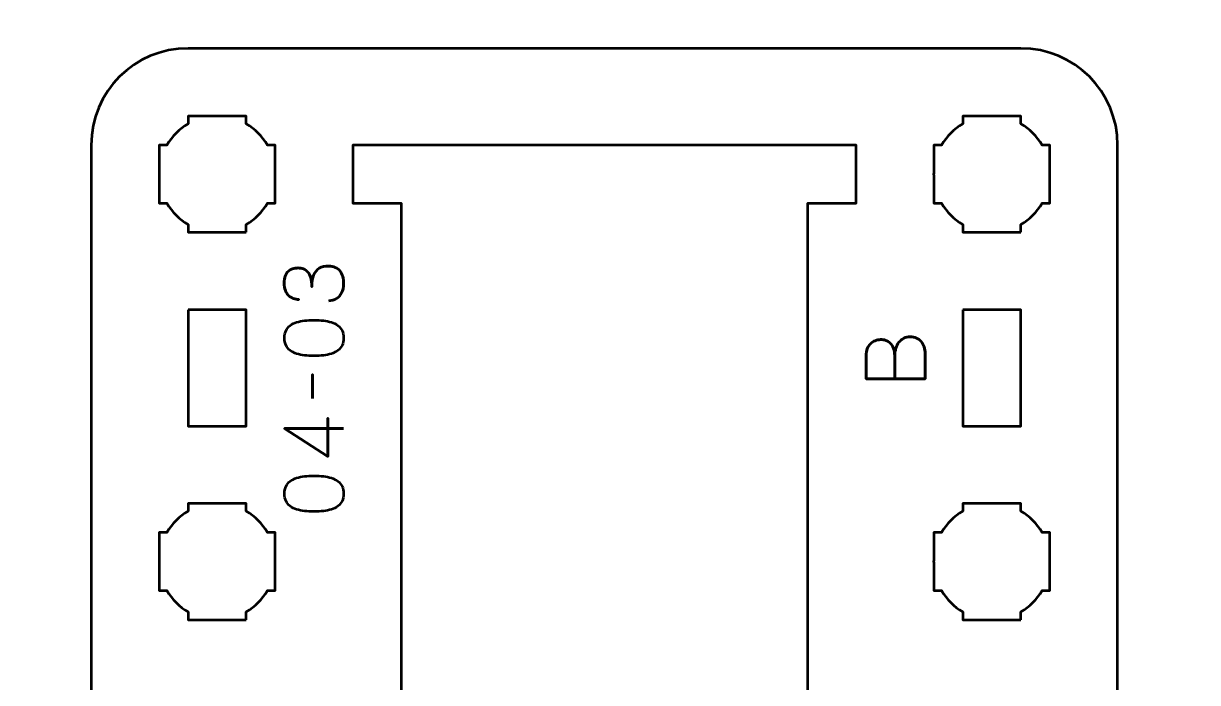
# Model space of a CAD drawing. Header units: centimetres. Extents: x -22.6 to 1.6, y -29.7 to 0.
# Drawn here: x -10.5 to -4.44, y -20.46 to -17.06 of the extents above; entities that cross this region are included whole.
import ezdxf

# ---------------------------------------------------------------- set-up
doc = ezdxf.new("R2010")
doc.units = ezdxf.units.CM
doc.header["$MEASUREMENT"] = 0
doc.layers.add('Layer 1', color=7, linetype='Continuous')

msp = doc.modelspace()

# ---------------------------------------------------------------- linework, layer by layer
at = {"layer": 'Layer 1', "color": 22, "lineweight": 53}
msp.add_open_spline([(-22.62502, -29.19995), (-22.62502, -29.19995), (-22.62502, -0.49992), (-22.62502, -0.49992), (-22.62502, -0.49992), (-22.62502, -0.22295), (-22.40193, 0.00004), (-22.12493, 0.00004), (-22.12493, 0.00004), (-22.12493, 0.00004), (1.12492, 0.00004), (1.12492, 0.00004), (1.12492, 0.00004), (1.40206, 0.00004), (1.62502, -0.22295), (1.62502, -0.49992), (1.62502, -0.49992), (1.62502, -0.49992), (1.62502, -29.19995), (1.62502, -29.19995), (1.62502, -29.19995), (1.62502, -29.47695), (1.40206, -29.70004), (1.12492, -29.70004), (1.12492, -29.70004), (1.12492, -29.70004), (-22.12493, -29.70004), (-22.12493, -29.70004), (-22.12493, -29.70004), (-22.40193, -29.70004), (-22.62502, -29.47695), (-22.62502, -29.19995)], degree=3, knots=[0, 0, 0, 0, 0.125, 0.125, 0.125, 0.125, 0.25, 0.25, 0.25, 0.25, 0.375, 0.375, 0.375, 0.375, 0.5, 0.5, 0.5, 0.5, 0.625, 0.625, 0.625, 0.625, 0.75, 0.75, 0.75, 0.75, 0.875, 0.875, 0.875, 0.875, 1, 1, 1, 1], dxfattribs=at)
at = {"layer": 'Layer 1', "color": 114, "lineweight": 53}
msp.add_open_spline([(-5.34995, -17.18751), (-5.07289, -17.18759), (-4.85001, -17.41066), (-4.85001, -17.68761), (-4.85001, -17.68761), (-4.85001, -20.4542), (-4.85001, -21.22082), (-4.85001, -23.98741), (-4.85001, -23.98741), (-4.85001, -24.26441), (-5.0731, -24.48751), (-5.3501, -24.48751), (-5.3501, -24.48751), (-5.3501, -24.48751), (-9.64996, -24.48751), (-9.64996, -24.48751), (-9.64996, -24.48751), (-9.92709, -24.48751), (-10.15005, -24.26441), (-10.15005, -23.98741), (-10.15005, -23.98741), (-10.15005, -21.22082), (-10.15005, -20.4542), (-10.15005, -17.68761), (-10.15005, -17.68761), (-10.15005, -17.41061), (-9.92696, -17.18751), (-9.64996, -17.18751), (-9.64996, -17.18751), (-9.64996, -17.18751), (-5.34995, -17.18751), (-5.34995, -17.18751)], degree=3, knots=[0, 0, 0, 0, 0.125, 0.125, 0.125, 0.125, 0.25, 0.25, 0.25, 0.25, 0.375, 0.375, 0.375, 0.375, 0.5, 0.5, 0.5, 0.5, 0.625, 0.625, 0.625, 0.625, 0.75, 0.75, 0.75, 0.75, 0.875, 0.875, 0.875, 0.875, 1, 1, 1, 1], dxfattribs=at)
at = {"layer": 'Layer 1', "color": 250, "lineweight": 53}
for points, knots in [([(-9.34996, -18.13746), (-9.34996, -18.13746), (-9.49848, -18.13746), (-9.49848, -18.13746), (-9.49848, -18.13746), (-9.49848, -18.13746), (-9.50003, -18.13748), (-9.50003, -18.13748), (-9.50003, -18.13748), (-9.50003, -18.13748), (-9.50158, -18.13746), (-9.50158, -18.13746), (-9.50158, -18.13746), (-9.50158, -18.13746), (-9.64996, -18.13746), (-9.64996, -18.13746), (-9.64996, -18.13746), (-9.64996, -18.13746), (-9.64996, -18.09737), (-9.64996, -18.09737), (-9.64996, -18.09737), (-9.69553, -18.07102), (-9.73351, -18.03302), (-9.75987, -17.98747), (-9.75987, -17.98747), (-9.75987, -17.98747), (-9.79996, -17.98747), (-9.79996, -17.98747), (-9.79996, -17.98747), (-9.79996, -17.98747), (-9.79996, -17.84342), (-9.79996, -17.84342), (-9.79996, -17.84342), (-9.79996, -17.84342), (-9.80002, -17.83748), (-9.80002, -17.83748), (-9.80002, -17.83748), (-9.80002, -17.83748), (-9.79996, -17.83154), (-9.79996, -17.83154), (-9.79996, -17.83154), (-9.79996, -17.83154), (-9.79996, -17.68747), (-9.79996, -17.68747), (-9.79996, -17.68747), (-9.79996, -17.68747), (-9.75989, -17.68747), (-9.75989, -17.68747), (-9.75989, -17.68747), (-9.73353, -17.6419), (-9.69554, -17.60391), (-9.64996, -17.57757), (-9.64996, -17.57757), (-9.64996, -17.57757), (-9.64996, -17.53747), (-9.64996, -17.53747), (-9.64996, -17.53747), (-9.64996, -17.53747), (-9.34996, -17.53747), (-9.34996, -17.53747), (-9.34996, -17.53747), (-9.34996, -17.53747), (-9.34996, -17.57766), (-9.34996, -17.57766), (-9.34996, -17.57766), (-9.30446, -17.604), (-9.26652, -17.64196), (-9.24018, -17.68747), (-9.24018, -17.68747), (-9.24018, -17.68747), (-9.19997, -17.68747), (-9.19997, -17.68747), (-9.19997, -17.68747), (-9.19997, -17.68747), (-9.19997, -17.98747), (-9.19997, -17.98747), (-9.19997, -17.98747), (-9.19997, -17.98747), (-9.2402, -17.98747), (-9.2402, -17.98747), (-9.2402, -17.98747), (-9.26654, -18.03297), (-9.30447, -18.07093), (-9.34996, -18.09727), (-9.34996, -18.09727), (-9.34996, -18.09727), (-9.34996, -18.13746), (-9.34996, -18.13746)], [0, 0, 0, 0, 0.0454545, 0.0454545, 0.0454545, 0.0454545, 0.0909091, 0.0909091, 0.0909091, 0.0909091, 0.1363636, 0.1363636, 0.1363636, 0.1363636, 0.1818182, 0.1818182, 0.1818182, 0.1818182, 0.2272727, 0.2272727, 0.2272727, 0.2272727, 0.2727273, 0.2727273, 0.2727273, 0.2727273, 0.3181818, 0.3181818, 0.3181818, 0.3181818, 0.3636364, 0.3636364, 0.3636364, 0.3636364, 0.4090909, 0.4090909, 0.4090909, 0.4090909, 0.4545455, 0.4545455, 0.4545455, 0.4545455, 0.5, 0.5, 0.5, 0.5, 0.5454545, 0.5454545, 0.5454545, 0.5454545, 0.5909091, 0.5909091, 0.5909091, 0.5909091, 0.6363636, 0.6363636, 0.6363636, 0.6363636, 0.6818182, 0.6818182, 0.6818182, 0.6818182, 0.7272727, 0.7272727, 0.7272727, 0.7272727, 0.7727273, 0.7727273, 0.7727273, 0.7727273, 0.8181818, 0.8181818, 0.8181818, 0.8181818, 0.8636364, 0.8636364, 0.8636364, 0.8636364, 0.9090909, 0.9090909, 0.9090909, 0.9090909, 0.9545455, 0.9545455, 0.9545455, 0.9545455, 1, 1, 1, 1]), ([(-5.34996, -18.13746), (-5.34996, -18.13746), (-5.49848, -18.13746), (-5.49848, -18.13746), (-5.49848, -18.13746), (-5.49848, -18.13746), (-5.50003, -18.13748), (-5.50003, -18.13748), (-5.50003, -18.13748), (-5.50003, -18.13748), (-5.50158, -18.13746), (-5.50158, -18.13746), (-5.50158, -18.13746), (-5.50158, -18.13746), (-5.64996, -18.13746), (-5.64996, -18.13746), (-5.64996, -18.13746), (-5.64996, -18.13746), (-5.64996, -18.09737), (-5.64996, -18.09737), (-5.64996, -18.09737), (-5.69553, -18.07102), (-5.73351, -18.03302), (-5.75987, -17.98747), (-5.75987, -17.98747), (-5.75987, -17.98747), (-5.79996, -17.98747), (-5.79996, -17.98747), (-5.79996, -17.98747), (-5.79996, -17.98747), (-5.79996, -17.84342), (-5.79996, -17.84342), (-5.79996, -17.84342), (-5.79996, -17.84342), (-5.80002, -17.83748), (-5.80002, -17.83748), (-5.80002, -17.83748), (-5.80002, -17.83748), (-5.79996, -17.83154), (-5.79996, -17.83154), (-5.79996, -17.83154), (-5.79996, -17.83154), (-5.79996, -17.68747), (-5.79996, -17.68747), (-5.79996, -17.68747), (-5.79996, -17.68747), (-5.75989, -17.68747), (-5.75989, -17.68747), (-5.75989, -17.68747), (-5.73353, -17.6419), (-5.69554, -17.60391), (-5.64996, -17.57757), (-5.64996, -17.57757), (-5.64996, -17.57757), (-5.64996, -17.53747), (-5.64996, -17.53747), (-5.64996, -17.53747), (-5.64996, -17.53747), (-5.34996, -17.53747), (-5.34996, -17.53747), (-5.34996, -17.53747), (-5.34996, -17.53747), (-5.34996, -17.57766), (-5.34996, -17.57766), (-5.34996, -17.57766), (-5.30446, -17.604), (-5.26652, -17.64196), (-5.24018, -17.68747), (-5.24018, -17.68747), (-5.24018, -17.68747), (-5.19997, -17.68747), (-5.19997, -17.68747), (-5.19997, -17.68747), (-5.19997, -17.68747), (-5.19997, -17.98747), (-5.19997, -17.98747), (-5.19997, -17.98747), (-5.19997, -17.98747), (-5.2402, -17.98747), (-5.2402, -17.98747), (-5.2402, -17.98747), (-5.26654, -18.03297), (-5.30447, -18.07093), (-5.34996, -18.09727), (-5.34996, -18.09727), (-5.34996, -18.09727), (-5.34996, -18.13746), (-5.34996, -18.13746)], [0, 0, 0, 0, 0.0454545, 0.0454545, 0.0454545, 0.0454545, 0.0909091, 0.0909091, 0.0909091, 0.0909091, 0.1363636, 0.1363636, 0.1363636, 0.1363636, 0.1818182, 0.1818182, 0.1818182, 0.1818182, 0.2272727, 0.2272727, 0.2272727, 0.2272727, 0.2727273, 0.2727273, 0.2727273, 0.2727273, 0.3181818, 0.3181818, 0.3181818, 0.3181818, 0.3636364, 0.3636364, 0.3636364, 0.3636364, 0.4090909, 0.4090909, 0.4090909, 0.4090909, 0.4545455, 0.4545455, 0.4545455, 0.4545455, 0.5, 0.5, 0.5, 0.5, 0.5454545, 0.5454545, 0.5454545, 0.5454545, 0.5909091, 0.5909091, 0.5909091, 0.5909091, 0.6363636, 0.6363636, 0.6363636, 0.6363636, 0.6818182, 0.6818182, 0.6818182, 0.6818182, 0.7272727, 0.7272727, 0.7272727, 0.7272727, 0.7727273, 0.7727273, 0.7727273, 0.7727273, 0.8181818, 0.8181818, 0.8181818, 0.8181818, 0.8636364, 0.8636364, 0.8636364, 0.8636364, 0.9090909, 0.9090909, 0.9090909, 0.9090909, 0.9545455, 0.9545455, 0.9545455, 0.9545455, 1, 1, 1, 1]), ([(-6.19996, -23.67506), (-6.19996, -23.67506), (-6.19996, -23.98757), (-6.19996, -23.98757), (-6.19996, -23.98757), (-7.09895, -23.98757), (-7.90096, -23.98757), (-8.79995, -23.98757), (-8.79995, -23.98757), (-8.79995, -23.98757), (-8.79995, -23.67506), (-8.79995, -23.67506), (-8.79995, -23.67506), (-8.79995, -23.67506), (-8.55003, -23.67506), (-8.55003, -23.67506), (-8.55003, -23.67506), (-8.55003, -21.25629), (-8.55002, -20.39891), (-8.55002, -17.98757), (-8.55002, -17.98757), (-8.55002, -17.98757), (-8.79995, -17.98757), (-8.79995, -17.98757), (-8.79995, -17.98757), (-8.79995, -17.98757), (-8.79995, -17.68756), (-8.79995, -17.68756), (-8.79995, -17.68756), (-7.9018, -17.68756), (-7.09811, -17.68756), (-6.19996, -17.68756), (-6.19996, -17.68756), (-6.19996, -17.68756), (-6.19996, -17.98757), (-6.19996, -17.98757), (-6.19996, -17.98757), (-6.19996, -17.98757), (-6.45003, -17.98757), (-6.45003, -17.98757), (-6.45003, -17.98757), (-6.45004, -20.42902), (-6.45005, -21.21638), (-6.45004, -23.67506), (-6.45004, -23.67506), (-6.45004, -23.67506), (-6.19996, -23.67506), (-6.19996, -23.67506)], [0, 0, 0, 0, 0.0833333, 0.0833333, 0.0833333, 0.0833333, 0.1666667, 0.1666667, 0.1666667, 0.1666667, 0.25, 0.25, 0.25, 0.25, 0.3333333, 0.3333333, 0.3333333, 0.3333333, 0.4166667, 0.4166667, 0.4166667, 0.4166667, 0.5, 0.5, 0.5, 0.5, 0.5833333, 0.5833333, 0.5833333, 0.5833333, 0.6666667, 0.6666667, 0.6666667, 0.6666667, 0.75, 0.75, 0.75, 0.75, 0.8333333, 0.8333333, 0.8333333, 0.8333333, 0.9166667, 0.9166667, 0.9166667, 0.9166667, 1, 1, 1, 1]), ([(-9.64996, -18.53756), (-9.64996, -18.53756), (-9.34995, -18.53756), (-9.34995, -18.53756), (-9.34995, -18.53756), (-9.34995, -18.53756), (-9.34995, -19.13755), (-9.34995, -19.13755), (-9.34995, -19.13755), (-9.34995, -19.13755), (-9.64996, -19.13755), (-9.64996, -19.13755), (-9.64996, -19.13755), (-9.64996, -19.13755), (-9.64996, -18.53756), (-9.64996, -18.53756)], [0, 0, 0, 0, 0.25, 0.25, 0.25, 0.25, 0.5, 0.5, 0.5, 0.5, 0.75, 0.75, 0.75, 0.75, 1, 1, 1, 1]), ([(-5.64996, -18.53756), (-5.64996, -18.53756), (-5.34995, -18.53756), (-5.34995, -18.53756), (-5.34995, -18.53756), (-5.34995, -18.53756), (-5.34995, -19.13755), (-5.34995, -19.13755), (-5.34995, -19.13755), (-5.34995, -19.13755), (-5.64996, -19.13755), (-5.64996, -19.13755), (-5.64996, -19.13755), (-5.64996, -19.13755), (-5.64996, -18.53756), (-5.64996, -18.53756)], [0, 0, 0, 0, 0.25, 0.25, 0.25, 0.25, 0.5, 0.5, 0.5, 0.5, 0.75, 0.75, 0.75, 0.75, 1, 1, 1, 1]), ([(-9.34996, -20.13746), (-9.34996, -20.13746), (-9.49848, -20.13746), (-9.49848, -20.13746), (-9.49848, -20.13746), (-9.49848, -20.13746), (-9.50003, -20.13748), (-9.50003, -20.13748), (-9.50003, -20.13748), (-9.50003, -20.13748), (-9.50158, -20.13746), (-9.50158, -20.13746), (-9.50158, -20.13746), (-9.50158, -20.13746), (-9.64996, -20.13746), (-9.64996, -20.13746), (-9.64996, -20.13746), (-9.64996, -20.13746), (-9.64996, -20.09737), (-9.64996, -20.09737), (-9.64996, -20.09737), (-9.69553, -20.07102), (-9.73351, -20.03302), (-9.75987, -19.98747), (-9.75987, -19.98747), (-9.75987, -19.98747), (-9.79996, -19.98747), (-9.79996, -19.98747), (-9.79996, -19.98747), (-9.79996, -19.98747), (-9.79996, -19.84342), (-9.79996, -19.84342), (-9.79996, -19.84342), (-9.79996, -19.84342), (-9.80002, -19.83748), (-9.80002, -19.83748), (-9.80002, -19.83748), (-9.80002, -19.83748), (-9.79996, -19.83154), (-9.79996, -19.83154), (-9.79996, -19.83154), (-9.79996, -19.83154), (-9.79996, -19.68747), (-9.79996, -19.68747), (-9.79996, -19.68747), (-9.79996, -19.68747), (-9.75989, -19.68747), (-9.75989, -19.68747), (-9.75989, -19.68747), (-9.73353, -19.6419), (-9.69554, -19.60391), (-9.64996, -19.57757), (-9.64996, -19.57757), (-9.64996, -19.57757), (-9.64996, -19.53747), (-9.64996, -19.53747), (-9.64996, -19.53747), (-9.64996, -19.53747), (-9.34996, -19.53747), (-9.34996, -19.53747), (-9.34996, -19.53747), (-9.34996, -19.53747), (-9.34996, -19.57766), (-9.34996, -19.57766), (-9.34996, -19.57766), (-9.30446, -19.604), (-9.26652, -19.64196), (-9.24018, -19.68747), (-9.24018, -19.68747), (-9.24018, -19.68747), (-9.19997, -19.68747), (-9.19997, -19.68747), (-9.19997, -19.68747), (-9.19997, -19.68747), (-9.19997, -19.98747), (-9.19997, -19.98747), (-9.19997, -19.98747), (-9.19997, -19.98747), (-9.2402, -19.98747), (-9.2402, -19.98747), (-9.2402, -19.98747), (-9.26654, -20.03297), (-9.30447, -20.07093), (-9.34996, -20.09727), (-9.34996, -20.09727), (-9.34996, -20.09727), (-9.34996, -20.13746), (-9.34996, -20.13746)], [0, 0, 0, 0, 0.0454545, 0.0454545, 0.0454545, 0.0454545, 0.0909091, 0.0909091, 0.0909091, 0.0909091, 0.1363636, 0.1363636, 0.1363636, 0.1363636, 0.1818182, 0.1818182, 0.1818182, 0.1818182, 0.2272727, 0.2272727, 0.2272727, 0.2272727, 0.2727273, 0.2727273, 0.2727273, 0.2727273, 0.3181818, 0.3181818, 0.3181818, 0.3181818, 0.3636364, 0.3636364, 0.3636364, 0.3636364, 0.4090909, 0.4090909, 0.4090909, 0.4090909, 0.4545455, 0.4545455, 0.4545455, 0.4545455, 0.5, 0.5, 0.5, 0.5, 0.5454545, 0.5454545, 0.5454545, 0.5454545, 0.5909091, 0.5909091, 0.5909091, 0.5909091, 0.6363636, 0.6363636, 0.6363636, 0.6363636, 0.6818182, 0.6818182, 0.6818182, 0.6818182, 0.7272727, 0.7272727, 0.7272727, 0.7272727, 0.7727273, 0.7727273, 0.7727273, 0.7727273, 0.8181818, 0.8181818, 0.8181818, 0.8181818, 0.8636364, 0.8636364, 0.8636364, 0.8636364, 0.9090909, 0.9090909, 0.9090909, 0.9090909, 0.9545455, 0.9545455, 0.9545455, 0.9545455, 1, 1, 1, 1]), ([(-5.34996, -20.13746), (-5.34996, -20.13746), (-5.49848, -20.13746), (-5.49848, -20.13746), (-5.49848, -20.13746), (-5.49848, -20.13746), (-5.50003, -20.13748), (-5.50003, -20.13748), (-5.50003, -20.13748), (-5.50003, -20.13748), (-5.50158, -20.13746), (-5.50158, -20.13746), (-5.50158, -20.13746), (-5.50158, -20.13746), (-5.64996, -20.13746), (-5.64996, -20.13746), (-5.64996, -20.13746), (-5.64996, -20.13746), (-5.64996, -20.09737), (-5.64996, -20.09737), (-5.64996, -20.09737), (-5.69553, -20.07102), (-5.73351, -20.03302), (-5.75987, -19.98747), (-5.75987, -19.98747), (-5.75987, -19.98747), (-5.79996, -19.98747), (-5.79996, -19.98747), (-5.79996, -19.98747), (-5.79996, -19.98747), (-5.79996, -19.84342), (-5.79996, -19.84342), (-5.79996, -19.84342), (-5.79996, -19.84342), (-5.80002, -19.83748), (-5.80002, -19.83748), (-5.80002, -19.83748), (-5.80002, -19.83748), (-5.79996, -19.83154), (-5.79996, -19.83154), (-5.79996, -19.83154), (-5.79996, -19.83154), (-5.79996, -19.68747), (-5.79996, -19.68747), (-5.79996, -19.68747), (-5.79996, -19.68747), (-5.75989, -19.68747), (-5.75989, -19.68747), (-5.75989, -19.68747), (-5.73353, -19.6419), (-5.69554, -19.60391), (-5.64996, -19.57757), (-5.64996, -19.57757), (-5.64996, -19.57757), (-5.64996, -19.53747), (-5.64996, -19.53747), (-5.64996, -19.53747), (-5.64996, -19.53747), (-5.34996, -19.53747), (-5.34996, -19.53747), (-5.34996, -19.53747), (-5.34996, -19.53747), (-5.34996, -19.57766), (-5.34996, -19.57766), (-5.34996, -19.57766), (-5.30446, -19.604), (-5.26652, -19.64196), (-5.24018, -19.68747), (-5.24018, -19.68747), (-5.24018, -19.68747), (-5.19997, -19.68747), (-5.19997, -19.68747), (-5.19997, -19.68747), (-5.19997, -19.68747), (-5.19997, -19.98747), (-5.19997, -19.98747), (-5.19997, -19.98747), (-5.19997, -19.98747), (-5.2402, -19.98747), (-5.2402, -19.98747), (-5.2402, -19.98747), (-5.26654, -20.03297), (-5.30447, -20.07093), (-5.34996, -20.09727), (-5.34996, -20.09727), (-5.34996, -20.09727), (-5.34996, -20.13746), (-5.34996, -20.13746)], [0, 0, 0, 0, 0.0454545, 0.0454545, 0.0454545, 0.0454545, 0.0909091, 0.0909091, 0.0909091, 0.0909091, 0.1363636, 0.1363636, 0.1363636, 0.1363636, 0.1818182, 0.1818182, 0.1818182, 0.1818182, 0.2272727, 0.2272727, 0.2272727, 0.2272727, 0.2727273, 0.2727273, 0.2727273, 0.2727273, 0.3181818, 0.3181818, 0.3181818, 0.3181818, 0.3636364, 0.3636364, 0.3636364, 0.3636364, 0.4090909, 0.4090909, 0.4090909, 0.4090909, 0.4545455, 0.4545455, 0.4545455, 0.4545455, 0.5, 0.5, 0.5, 0.5, 0.5454545, 0.5454545, 0.5454545, 0.5454545, 0.5909091, 0.5909091, 0.5909091, 0.5909091, 0.6363636, 0.6363636, 0.6363636, 0.6363636, 0.6818182, 0.6818182, 0.6818182, 0.6818182, 0.7272727, 0.7272727, 0.7272727, 0.7272727, 0.7727273, 0.7727273, 0.7727273, 0.7727273, 0.8181818, 0.8181818, 0.8181818, 0.8181818, 0.8636364, 0.8636364, 0.8636364, 0.8636364, 0.9090909, 0.9090909, 0.9090909, 0.9090909, 0.9545455, 0.9545455, 0.9545455, 0.9545455, 1, 1, 1, 1])]:
    msp.add_open_spline(points, degree=3, knots=knots, dxfattribs=at)
at = {"layer": 'Layer 1', "color": 30, "lineweight": 53}
for points, knots in [([(-8.92381, -18.49042), (-8.90857, -18.49035), (-8.89531, -18.48682), (-8.88381, -18.47984), (-8.88381, -18.47984), (-8.87238, -18.47285), (-8.86342, -18.4629), (-8.857, -18.44992), (-8.857, -18.44992), (-8.85058, -18.43694), (-8.84733, -18.42135), (-8.84719, -18.40321), (-8.84719, -18.40321), (-8.84719, -18.3896), (-8.8486, -18.37725), (-8.85156, -18.36603), (-8.85156, -18.36603), (-8.85453, -18.35488), (-8.85911, -18.34529), (-8.86539, -18.33717), (-8.86539, -18.33717), (-8.87167, -18.32906), (-8.87979, -18.32285), (-8.88966, -18.31841), (-8.88966, -18.31841), (-8.89961, -18.31403), (-8.91154, -18.31185), (-8.92551, -18.31178), (-8.92551, -18.31178), (-8.94413, -18.3117), (-8.95987, -18.31551), (-8.97264, -18.32306), (-8.97264, -18.32306), (-8.98541, -18.33061), (-8.995, -18.34233), (-9.00156, -18.35806), (-9.00156, -18.35806), (-9.00813, -18.37379), (-9.01144, -18.39397), (-9.01144, -18.41845), (-9.01144, -18.41845), (-9.01137, -18.40018), (-9.01306, -18.38487), (-9.01652, -18.37238), (-9.01652, -18.37238), (-9.01998, -18.35996), (-9.02485, -18.35002), (-9.0312, -18.34254), (-9.0312, -18.34254), (-9.03748, -18.33506), (-9.04496, -18.32963), (-9.05356, -18.32638), (-9.05356, -18.32638), (-9.0621, -18.32306), (-9.07148, -18.32144), (-9.08171, -18.32151), (-9.08171, -18.32151), (-9.09195, -18.32144), (-9.1014, -18.32285), (-9.11015, -18.32567), (-9.11015, -18.32567), (-9.1189, -18.32843), (-9.12659, -18.33294), (-9.13315, -18.33908), (-9.13315, -18.33908), (-9.13971, -18.34522), (-9.14486, -18.35333), (-9.14853, -18.36328), (-9.14853, -18.36328), (-9.1522, -18.3733), (-9.15403, -18.38551), (-9.1541, -18.39983), (-9.1541, -18.39983), (-9.15403, -18.41408), (-9.15192, -18.42657), (-9.14782, -18.43715), (-9.14782, -18.43715), (-9.14373, -18.44781), (-9.13816, -18.45655), (-9.13103, -18.46361), (-9.13103, -18.46361), (-9.12391, -18.47059), (-9.11579, -18.47582), (-9.10662, -18.47927), (-9.10662, -18.47927), (-9.09745, -18.4828), (-9.08771, -18.48449), (-9.07748, -18.48449), (-9.07748, -18.48449), (-9.08771, -18.48449), (-9.09745, -18.4828), (-9.10662, -18.47927), (-9.10662, -18.47927), (-9.11579, -18.47582), (-9.12391, -18.47059), (-9.13103, -18.46361), (-9.13103, -18.46361), (-9.13816, -18.45655), (-9.14373, -18.44781), (-9.14782, -18.43715), (-9.14782, -18.43715), (-9.15192, -18.42657), (-9.15403, -18.41408), (-9.1541, -18.39983), (-9.1541, -18.39983), (-9.15403, -18.38551), (-9.1522, -18.3733), (-9.14853, -18.36328), (-9.14853, -18.36328), (-9.14486, -18.35333), (-9.13971, -18.34522), (-9.13315, -18.33908), (-9.13315, -18.33908), (-9.12659, -18.33294), (-9.1189, -18.32843), (-9.11015, -18.32567), (-9.11015, -18.32567), (-9.1014, -18.32285), (-9.09195, -18.32144), (-9.08171, -18.32151), (-9.08171, -18.32151), (-9.07148, -18.32144), (-9.0621, -18.32306), (-9.05356, -18.32638), (-9.05356, -18.32638), (-9.04496, -18.32963), (-9.03748, -18.33506), (-9.0312, -18.34254), (-9.0312, -18.34254), (-9.02485, -18.35002), (-9.01998, -18.35996), (-9.01652, -18.37238), (-9.01652, -18.37238), (-9.01306, -18.38487), (-9.01137, -18.40018), (-9.01144, -18.41845), (-9.01144, -18.41845), (-9.01144, -18.39397), (-9.00813, -18.37379), (-9.00156, -18.35806), (-9.00156, -18.35806), (-8.995, -18.34233), (-8.98541, -18.33061), (-8.97264, -18.32306), (-8.97264, -18.32306), (-8.95987, -18.31551), (-8.94413, -18.3117), (-8.92551, -18.31178), (-8.92551, -18.31178), (-8.91154, -18.31185), (-8.89961, -18.31403), (-8.88966, -18.31841), (-8.88966, -18.31841), (-8.87979, -18.32285), (-8.87167, -18.32906), (-8.86539, -18.33717), (-8.86539, -18.33717), (-8.85911, -18.34529), (-8.85453, -18.35488), (-8.85156, -18.36603), (-8.85156, -18.36603), (-8.8486, -18.37725), (-8.84719, -18.3896), (-8.84719, -18.40321), (-8.84719, -18.40321), (-8.84733, -18.42135), (-8.85058, -18.43694), (-8.857, -18.44992), (-8.857, -18.44992), (-8.86342, -18.4629), (-8.87238, -18.47285), (-8.88381, -18.47984), (-8.88381, -18.47984), (-8.89531, -18.48682), (-8.90857, -18.49035), (-8.92381, -18.49042)], [0, 0, 0, 0, 0.0227273, 0.0227273, 0.0227273, 0.0227273, 0.0454545, 0.0454545, 0.0454545, 0.0454545, 0.0681818, 0.0681818, 0.0681818, 0.0681818, 0.0909091, 0.0909091, 0.0909091, 0.0909091, 0.1136364, 0.1136364, 0.1136364, 0.1136364, 0.1363636, 0.1363636, 0.1363636, 0.1363636, 0.1590909, 0.1590909, 0.1590909, 0.1590909, 0.1818182, 0.1818182, 0.1818182, 0.1818182, 0.2045455, 0.2045455, 0.2045455, 0.2045455, 0.2272727, 0.2272727, 0.2272727, 0.2272727, 0.25, 0.25, 0.25, 0.25, 0.2727273, 0.2727273, 0.2727273, 0.2727273, 0.2954545, 0.2954545, 0.2954545, 0.2954545, 0.3181818, 0.3181818, 0.3181818, 0.3181818, 0.3409091, 0.3409091, 0.3409091, 0.3409091, 0.3636364, 0.3636364, 0.3636364, 0.3636364, 0.3863636, 0.3863636, 0.3863636, 0.3863636, 0.4090909, 0.4090909, 0.4090909, 0.4090909, 0.4318182, 0.4318182, 0.4318182, 0.4318182, 0.4545455, 0.4545455, 0.4545455, 0.4545455, 0.4772727, 0.4772727, 0.4772727, 0.4772727, 0.5, 0.5, 0.5, 0.5, 0.5227273, 0.5227273, 0.5227273, 0.5227273, 0.5454545, 0.5454545, 0.5454545, 0.5454545, 0.5681818, 0.5681818, 0.5681818, 0.5681818, 0.5909091, 0.5909091, 0.5909091, 0.5909091, 0.6136364, 0.6136364, 0.6136364, 0.6136364, 0.6363636, 0.6363636, 0.6363636, 0.6363636, 0.6590909, 0.6590909, 0.6590909, 0.6590909, 0.6818182, 0.6818182, 0.6818182, 0.6818182, 0.7045455, 0.7045455, 0.7045455, 0.7045455, 0.7272727, 0.7272727, 0.7272727, 0.7272727, 0.75, 0.75, 0.75, 0.75, 0.7727273, 0.7727273, 0.7727273, 0.7727273, 0.7954545, 0.7954545, 0.7954545, 0.7954545, 0.8181818, 0.8181818, 0.8181818, 0.8181818, 0.8409091, 0.8409091, 0.8409091, 0.8409091, 0.8636364, 0.8636364, 0.8636364, 0.8636364, 0.8863636, 0.8863636, 0.8863636, 0.8863636, 0.9090909, 0.9090909, 0.9090909, 0.9090909, 0.9318182, 0.9318182, 0.9318182, 0.9318182, 0.9545455, 0.9545455, 0.9545455, 0.9545455, 0.9772727, 0.9772727, 0.9772727, 0.9772727, 1, 1, 1, 1]), ([(-8.84719, -18.68303), (-8.84726, -18.66822), (-8.84987, -18.65545), (-8.85495, -18.64479), (-8.85495, -18.64479), (-8.86003, -18.63421), (-8.8673, -18.62539), (-8.87654, -18.61834), (-8.87654, -18.61834), (-8.88585, -18.61135), (-8.89686, -18.60585), (-8.90956, -18.60176), (-8.90956, -18.60176), (-8.92226, -18.59773), (-8.93616, -18.59484), (-8.9514, -18.59322), (-8.9514, -18.59322), (-8.96664, -18.59152), (-8.98266, -18.59068), (-8.99959, -18.59075), (-8.99959, -18.59075), (-9.01645, -18.59068), (-9.03247, -18.59152), (-9.04764, -18.59322), (-9.04764, -18.59322), (-9.06281, -18.59484), (-9.07678, -18.59773), (-9.08948, -18.60176), (-9.08948, -18.60176), (-9.10211, -18.60585), (-9.11311, -18.61135), (-9.1225, -18.61834), (-9.1225, -18.61834), (-9.13181, -18.62539), (-9.13908, -18.63421), (-9.14416, -18.64479), (-9.14416, -18.64479), (-9.14931, -18.65545), (-9.15192, -18.66822), (-9.15199, -18.68303), (-9.15199, -18.68303), (-9.15192, -18.69785), (-9.14931, -18.71062), (-9.14416, -18.72128), (-9.14416, -18.72128), (-9.13908, -18.73186), (-9.13181, -18.74068), (-9.1225, -18.74773), (-9.1225, -18.74773), (-9.11311, -18.75472), (-9.10211, -18.76022), (-9.08948, -18.76431), (-9.08948, -18.76431), (-9.07678, -18.76834), (-9.06281, -18.77123), (-9.04764, -18.77285), (-9.04764, -18.77285), (-9.03247, -18.77454), (-9.01645, -18.77539), (-8.99959, -18.77532), (-8.99959, -18.77532), (-8.98266, -18.77539), (-8.96664, -18.77454), (-8.9514, -18.77285), (-8.9514, -18.77285), (-8.93616, -18.77123), (-8.92226, -18.76834), (-8.90956, -18.76431), (-8.90956, -18.76431), (-8.89686, -18.76022), (-8.88585, -18.75472), (-8.87654, -18.74773), (-8.87654, -18.74773), (-8.8673, -18.74068), (-8.86003, -18.73186), (-8.85495, -18.72128), (-8.85495, -18.72128), (-8.84987, -18.71062), (-8.84726, -18.69785), (-8.84719, -18.68303)], [0, 0, 0, 0, 0.05, 0.05, 0.05, 0.05, 0.1, 0.1, 0.1, 0.1, 0.15, 0.15, 0.15, 0.15, 0.2, 0.2, 0.2, 0.2, 0.25, 0.25, 0.25, 0.25, 0.3, 0.3, 0.3, 0.3, 0.35, 0.35, 0.35, 0.35, 0.4, 0.4, 0.4, 0.4, 0.45, 0.45, 0.45, 0.45, 0.5, 0.5, 0.5, 0.5, 0.55, 0.55, 0.55, 0.55, 0.6, 0.6, 0.6, 0.6, 0.65, 0.65, 0.65, 0.65, 0.7, 0.7, 0.7, 0.7, 0.75, 0.75, 0.75, 0.75, 0.8, 0.8, 0.8, 0.8, 0.85, 0.85, 0.85, 0.85, 0.9, 0.9, 0.9, 0.9, 0.95, 0.95, 0.95, 0.95, 1, 1, 1, 1]), ([(-8.84719, -18.68303), (-8.84726, -18.66822), (-8.84987, -18.65545), (-8.85495, -18.64479), (-8.85495, -18.64479), (-8.86003, -18.63421), (-8.8673, -18.62539), (-8.87654, -18.61834), (-8.87654, -18.61834), (-8.88585, -18.61135), (-8.89686, -18.60585), (-8.90956, -18.60176), (-8.90956, -18.60176), (-8.92226, -18.59773), (-8.93616, -18.59484), (-8.9514, -18.59322), (-8.9514, -18.59322), (-8.96664, -18.59152), (-8.98266, -18.59068), (-8.99959, -18.59075), (-8.99959, -18.59075), (-9.01645, -18.59068), (-9.03247, -18.59152), (-9.04764, -18.59322), (-9.04764, -18.59322), (-9.06281, -18.59484), (-9.07678, -18.59773), (-9.08948, -18.60176), (-9.08948, -18.60176), (-9.10211, -18.60585), (-9.11311, -18.61135), (-9.1225, -18.61834), (-9.1225, -18.61834), (-9.13181, -18.62539), (-9.13908, -18.63421), (-9.14416, -18.64479), (-9.14416, -18.64479), (-9.14931, -18.65545), (-9.15192, -18.66822), (-9.15199, -18.68303), (-9.15199, -18.68303), (-9.15192, -18.69785), (-9.14931, -18.71062), (-9.14416, -18.72128), (-9.14416, -18.72128), (-9.13908, -18.73186), (-9.13181, -18.74068), (-9.1225, -18.74773), (-9.1225, -18.74773), (-9.11311, -18.75472), (-9.10211, -18.76022), (-9.08948, -18.76431), (-9.08948, -18.76431), (-9.07678, -18.76834), (-9.06281, -18.77123), (-9.04764, -18.77285), (-9.04764, -18.77285), (-9.03247, -18.77454), (-9.01645, -18.77539), (-8.99959, -18.77532), (-8.99959, -18.77532), (-8.98266, -18.77539), (-8.96664, -18.77454), (-8.9514, -18.77285), (-8.9514, -18.77285), (-8.93616, -18.77123), (-8.92226, -18.76834), (-8.90956, -18.76431), (-8.90956, -18.76431), (-8.89686, -18.76022), (-8.88585, -18.75472), (-8.87654, -18.74773), (-8.87654, -18.74773), (-8.8673, -18.74068), (-8.86003, -18.73186), (-8.85495, -18.72128), (-8.85495, -18.72128), (-8.84987, -18.71062), (-8.84726, -18.69785), (-8.84719, -18.68303)], [0, 0, 0, 0, 0.05, 0.05, 0.05, 0.05, 0.1, 0.1, 0.1, 0.1, 0.15, 0.15, 0.15, 0.15, 0.2, 0.2, 0.2, 0.2, 0.25, 0.25, 0.25, 0.25, 0.3, 0.3, 0.3, 0.3, 0.35, 0.35, 0.35, 0.35, 0.4, 0.4, 0.4, 0.4, 0.45, 0.45, 0.45, 0.45, 0.5, 0.5, 0.5, 0.5, 0.55, 0.55, 0.55, 0.55, 0.6, 0.6, 0.6, 0.6, 0.65, 0.65, 0.65, 0.65, 0.7, 0.7, 0.7, 0.7, 0.75, 0.75, 0.75, 0.75, 0.8, 0.8, 0.8, 0.8, 0.85, 0.85, 0.85, 0.85, 0.9, 0.9, 0.9, 0.9, 0.95, 0.95, 0.95, 0.95, 1, 1, 1, 1]), ([(-6.00116, -18.89318), (-6.00116, -18.89318), (-6.00116, -18.77592), (-6.00116, -18.77592), (-6.00116, -18.77592), (-6.00123, -18.76068), (-6.00334, -18.7477), (-6.00751, -18.73676), (-6.00751, -18.73676), (-6.0116, -18.72589), (-6.01717, -18.71708), (-6.02416, -18.71023), (-6.02416, -18.71023), (-6.03114, -18.70339), (-6.03904, -18.69845), (-6.04779, -18.69534), (-6.04779, -18.69534), (-6.05647, -18.69231), (-6.0655, -18.6909), (-6.07481, -18.69125), (-6.07481, -18.69125), (-6.08413, -18.69168), (-6.09316, -18.69365), (-6.10198, -18.69718), (-6.10198, -18.69718), (-6.1108, -18.70064), (-6.11877, -18.70586), (-6.1259, -18.7127), (-6.1259, -18.7127), (-6.13302, -18.71954), (-6.13867, -18.72808), (-6.14283, -18.73845), (-6.14283, -18.73845), (-6.14706, -18.74883), (-6.14925, -18.76103), (-6.14932, -18.77507), (-6.14932, -18.77507), (-6.14932, -18.77507), (-6.14932, -18.89318), (-6.14932, -18.89318), (-6.14932, -18.89318), (-6.14932, -18.89318), (-5.8441, -18.89318), (-5.8441, -18.89318), (-5.8441, -18.89318), (-5.8441, -18.89318), (-5.8441, -18.76322), (-5.8441, -18.76322), (-5.8441, -18.76322), (-5.8441, -18.75108), (-5.84586, -18.73979), (-5.84932, -18.72935), (-5.84932, -18.72935), (-5.85285, -18.71891), (-5.85786, -18.70981), (-5.86449, -18.70191), (-5.86449, -18.70191), (-5.87119, -18.69407), (-5.87924, -18.68794), (-5.88876, -18.68356), (-5.88876, -18.68356), (-5.89829, -18.67919), (-5.90908, -18.67693), (-5.92115, -18.67686), (-5.92115, -18.67686), (-5.93328, -18.67714), (-5.94422, -18.67968), (-5.95402, -18.68455), (-5.95402, -18.68455), (-5.96383, -18.68942), (-5.97223, -18.69619), (-5.97921, -18.70494), (-5.97921, -18.70494), (-5.98627, -18.71369), (-5.9917, -18.72413), (-5.99544, -18.73613), (-5.99544, -18.73613), (-5.99918, -18.74812), (-6.00108, -18.76138), (-6.00116, -18.77592), (-6.00116, -18.77592), (-6.00108, -18.76138), (-5.99918, -18.74812), (-5.99544, -18.73613), (-5.99544, -18.73613), (-5.9917, -18.72413), (-5.98627, -18.71369), (-5.97921, -18.70494), (-5.97921, -18.70494), (-5.97223, -18.69619), (-5.96383, -18.68942), (-5.95402, -18.68455), (-5.95402, -18.68455), (-5.94422, -18.67968), (-5.93328, -18.67714), (-5.92115, -18.67686), (-5.92115, -18.67686), (-5.90908, -18.67693), (-5.89829, -18.67919), (-5.88876, -18.68356), (-5.88876, -18.68356), (-5.87924, -18.68794), (-5.87119, -18.69407), (-5.86449, -18.70191), (-5.86449, -18.70191), (-5.85786, -18.70981), (-5.85285, -18.71891), (-5.84932, -18.72935), (-5.84932, -18.72935), (-5.84586, -18.73979), (-5.8441, -18.75108), (-5.8441, -18.76322), (-5.8441, -18.76322), (-5.8441, -18.76322), (-5.8441, -18.89318), (-5.8441, -18.89318), (-5.8441, -18.89318), (-5.8441, -18.89318), (-6.14932, -18.89318), (-6.14932, -18.89318), (-6.14932, -18.89318), (-6.14932, -18.89318), (-6.14932, -18.77507), (-6.14932, -18.77507), (-6.14932, -18.77507), (-6.14925, -18.76103), (-6.14706, -18.74883), (-6.14283, -18.73845), (-6.14283, -18.73845), (-6.13867, -18.72808), (-6.13302, -18.71954), (-6.1259, -18.7127), (-6.1259, -18.7127), (-6.11877, -18.70586), (-6.1108, -18.70064), (-6.10198, -18.69718), (-6.10198, -18.69718), (-6.09316, -18.69365), (-6.08413, -18.69168), (-6.07481, -18.69125), (-6.07481, -18.69125), (-6.0655, -18.6909), (-6.05647, -18.69231), (-6.04779, -18.69534), (-6.04779, -18.69534), (-6.03904, -18.69845), (-6.03114, -18.70339), (-6.02416, -18.71023), (-6.02416, -18.71023), (-6.01717, -18.71708), (-6.0116, -18.72589), (-6.00751, -18.73676), (-6.00751, -18.73676), (-6.00334, -18.7477), (-6.00123, -18.76068), (-6.00116, -18.77592), (-6.00116, -18.77592), (-6.00116, -18.77592), (-6.00116, -18.89318), (-6.00116, -18.89318)], [0, 0, 0, 0, 0.025, 0.025, 0.025, 0.025, 0.05, 0.05, 0.05, 0.05, 0.075, 0.075, 0.075, 0.075, 0.1, 0.1, 0.1, 0.1, 0.125, 0.125, 0.125, 0.125, 0.15, 0.15, 0.15, 0.15, 0.175, 0.175, 0.175, 0.175, 0.2, 0.2, 0.2, 0.2, 0.225, 0.225, 0.225, 0.225, 0.25, 0.25, 0.25, 0.25, 0.275, 0.275, 0.275, 0.275, 0.3, 0.3, 0.3, 0.3, 0.325, 0.325, 0.325, 0.325, 0.35, 0.35, 0.35, 0.35, 0.375, 0.375, 0.375, 0.375, 0.4, 0.4, 0.4, 0.4, 0.425, 0.425, 0.425, 0.425, 0.45, 0.45, 0.45, 0.45, 0.475, 0.475, 0.475, 0.475, 0.5, 0.5, 0.5, 0.5, 0.525, 0.525, 0.525, 0.525, 0.55, 0.55, 0.55, 0.55, 0.575, 0.575, 0.575, 0.575, 0.6, 0.6, 0.6, 0.6, 0.625, 0.625, 0.625, 0.625, 0.65, 0.65, 0.65, 0.65, 0.675, 0.675, 0.675, 0.675, 0.7, 0.7, 0.7, 0.7, 0.725, 0.725, 0.725, 0.725, 0.75, 0.75, 0.75, 0.75, 0.775, 0.775, 0.775, 0.775, 0.8, 0.8, 0.8, 0.8, 0.825, 0.825, 0.825, 0.825, 0.85, 0.85, 0.85, 0.85, 0.875, 0.875, 0.875, 0.875, 0.9, 0.9, 0.9, 0.9, 0.925, 0.925, 0.925, 0.925, 0.95, 0.95, 0.95, 0.95, 0.975, 0.975, 0.975, 0.975, 1, 1, 1, 1]), ([(-9.00679, -18.99545), (-9.00679, -18.99545), (-9.00679, -18.87226), (-9.00679, -18.87226), (-9.00679, -18.87226), (-9.00679, -18.87226), (-9.00679, -18.99545), (-9.00679, -18.99545)], [0, 0, 0, 0, 0.5, 0.5, 0.5, 0.5, 1, 1, 1, 1]), ([(-8.84719, -19.15039), (-8.84719, -19.15039), (-9.15241, -19.15039), (-9.15241, -19.15039), (-9.15241, -19.15039), (-9.15241, -19.15039), (-8.92847, -19.29432), (-8.92847, -19.29432), (-8.92847, -19.29432), (-8.92847, -19.29432), (-8.92847, -19.0962), (-8.92847, -19.0962), (-8.92847, -19.0962), (-8.92847, -19.0962), (-8.92847, -19.29432), (-8.92847, -19.29432), (-8.92847, -19.29432), (-8.92847, -19.29432), (-9.15241, -19.15039), (-9.15241, -19.15039), (-9.15241, -19.15039), (-9.15241, -19.15039), (-8.84719, -19.15039), (-8.84719, -19.15039)], [0, 0, 0, 0, 0.1666667, 0.1666667, 0.1666667, 0.1666667, 0.3333333, 0.3333333, 0.3333333, 0.3333333, 0.5, 0.5, 0.5, 0.5, 0.6666667, 0.6666667, 0.6666667, 0.6666667, 0.8333333, 0.8333333, 0.8333333, 0.8333333, 1, 1, 1, 1]), ([(-8.84719, -19.48693), (-8.84726, -19.47212), (-8.84987, -19.45935), (-8.85495, -19.44869), (-8.85495, -19.44869), (-8.86003, -19.43811), (-8.8673, -19.42929), (-8.87654, -19.42224), (-8.87654, -19.42224), (-8.88585, -19.41525), (-8.89686, -19.40975), (-8.90956, -19.40566), (-8.90956, -19.40566), (-8.92226, -19.40163), (-8.93616, -19.39874), (-8.9514, -19.39712), (-8.9514, -19.39712), (-8.96664, -19.39542), (-8.98266, -19.39458), (-8.99959, -19.39465), (-8.99959, -19.39465), (-9.01645, -19.39458), (-9.03247, -19.39542), (-9.04764, -19.39712), (-9.04764, -19.39712), (-9.06281, -19.39874), (-9.07678, -19.40163), (-9.08948, -19.40566), (-9.08948, -19.40566), (-9.10211, -19.40975), (-9.11311, -19.41525), (-9.1225, -19.42224), (-9.1225, -19.42224), (-9.13181, -19.42929), (-9.13908, -19.43811), (-9.14416, -19.44869), (-9.14416, -19.44869), (-9.14931, -19.45935), (-9.15192, -19.47212), (-9.15199, -19.48693), (-9.15199, -19.48693), (-9.15192, -19.50175), (-9.14931, -19.51452), (-9.14416, -19.52518), (-9.14416, -19.52518), (-9.13908, -19.53576), (-9.13181, -19.54458), (-9.1225, -19.55163), (-9.1225, -19.55163), (-9.11311, -19.55862), (-9.10211, -19.56412), (-9.08948, -19.56821), (-9.08948, -19.56821), (-9.07678, -19.57224), (-9.06281, -19.57513), (-9.04764, -19.57675), (-9.04764, -19.57675), (-9.03247, -19.57844), (-9.01645, -19.57929), (-8.99959, -19.57922), (-8.99959, -19.57922), (-8.98266, -19.57929), (-8.96664, -19.57844), (-8.9514, -19.57675), (-8.9514, -19.57675), (-8.93616, -19.57513), (-8.92226, -19.57224), (-8.90956, -19.56821), (-8.90956, -19.56821), (-8.89686, -19.56412), (-8.88585, -19.55862), (-8.87654, -19.55163), (-8.87654, -19.55163), (-8.8673, -19.54458), (-8.86003, -19.53576), (-8.85495, -19.52518), (-8.85495, -19.52518), (-8.84987, -19.51452), (-8.84726, -19.50175), (-8.84719, -19.48693)], [0, 0, 0, 0, 0.05, 0.05, 0.05, 0.05, 0.1, 0.1, 0.1, 0.1, 0.15, 0.15, 0.15, 0.15, 0.2, 0.2, 0.2, 0.2, 0.25, 0.25, 0.25, 0.25, 0.3, 0.3, 0.3, 0.3, 0.35, 0.35, 0.35, 0.35, 0.4, 0.4, 0.4, 0.4, 0.45, 0.45, 0.45, 0.45, 0.5, 0.5, 0.5, 0.5, 0.55, 0.55, 0.55, 0.55, 0.6, 0.6, 0.6, 0.6, 0.65, 0.65, 0.65, 0.65, 0.7, 0.7, 0.7, 0.7, 0.75, 0.75, 0.75, 0.75, 0.8, 0.8, 0.8, 0.8, 0.85, 0.85, 0.85, 0.85, 0.9, 0.9, 0.9, 0.9, 0.95, 0.95, 0.95, 0.95, 1, 1, 1, 1]), ([(-8.84719, -19.48693), (-8.84726, -19.47212), (-8.84987, -19.45935), (-8.85495, -19.44869), (-8.85495, -19.44869), (-8.86003, -19.43811), (-8.8673, -19.42929), (-8.87654, -19.42224), (-8.87654, -19.42224), (-8.88585, -19.41525), (-8.89686, -19.40975), (-8.90956, -19.40566), (-8.90956, -19.40566), (-8.92226, -19.40163), (-8.93616, -19.39874), (-8.9514, -19.39712), (-8.9514, -19.39712), (-8.96664, -19.39542), (-8.98266, -19.39458), (-8.99959, -19.39465), (-8.99959, -19.39465), (-9.01645, -19.39458), (-9.03247, -19.39542), (-9.04764, -19.39712), (-9.04764, -19.39712), (-9.06281, -19.39874), (-9.07678, -19.40163), (-9.08948, -19.40566), (-9.08948, -19.40566), (-9.10211, -19.40975), (-9.11311, -19.41525), (-9.1225, -19.42224), (-9.1225, -19.42224), (-9.13181, -19.42929), (-9.13908, -19.43811), (-9.14416, -19.44869), (-9.14416, -19.44869), (-9.14931, -19.45935), (-9.15192, -19.47212), (-9.15199, -19.48693), (-9.15199, -19.48693), (-9.15192, -19.50175), (-9.14931, -19.51452), (-9.14416, -19.52518), (-9.14416, -19.52518), (-9.13908, -19.53576), (-9.13181, -19.54458), (-9.1225, -19.55163), (-9.1225, -19.55163), (-9.11311, -19.55862), (-9.10211, -19.56412), (-9.08948, -19.56821), (-9.08948, -19.56821), (-9.07678, -19.57224), (-9.06281, -19.57513), (-9.04764, -19.57675), (-9.04764, -19.57675), (-9.03247, -19.57844), (-9.01645, -19.57929), (-8.99959, -19.57922), (-8.99959, -19.57922), (-8.98266, -19.57929), (-8.96664, -19.57844), (-8.9514, -19.57675), (-8.9514, -19.57675), (-8.93616, -19.57513), (-8.92226, -19.57224), (-8.90956, -19.56821), (-8.90956, -19.56821), (-8.89686, -19.56412), (-8.88585, -19.55862), (-8.87654, -19.55163), (-8.87654, -19.55163), (-8.8673, -19.54458), (-8.86003, -19.53576), (-8.85495, -19.52518), (-8.85495, -19.52518), (-8.84987, -19.51452), (-8.84726, -19.50175), (-8.84719, -19.48693)], [0, 0, 0, 0, 0.05, 0.05, 0.05, 0.05, 0.1, 0.1, 0.1, 0.1, 0.15, 0.15, 0.15, 0.15, 0.2, 0.2, 0.2, 0.2, 0.25, 0.25, 0.25, 0.25, 0.3, 0.3, 0.3, 0.3, 0.35, 0.35, 0.35, 0.35, 0.4, 0.4, 0.4, 0.4, 0.45, 0.45, 0.45, 0.45, 0.5, 0.5, 0.5, 0.5, 0.55, 0.55, 0.55, 0.55, 0.6, 0.6, 0.6, 0.6, 0.65, 0.65, 0.65, 0.65, 0.7, 0.7, 0.7, 0.7, 0.75, 0.75, 0.75, 0.75, 0.8, 0.8, 0.8, 0.8, 0.85, 0.85, 0.85, 0.85, 0.9, 0.9, 0.9, 0.9, 0.95, 0.95, 0.95, 0.95, 1, 1, 1, 1])]:
    msp.add_open_spline(points, degree=3, knots=knots, dxfattribs=at)

doc.saveas('drawing.dxf')
